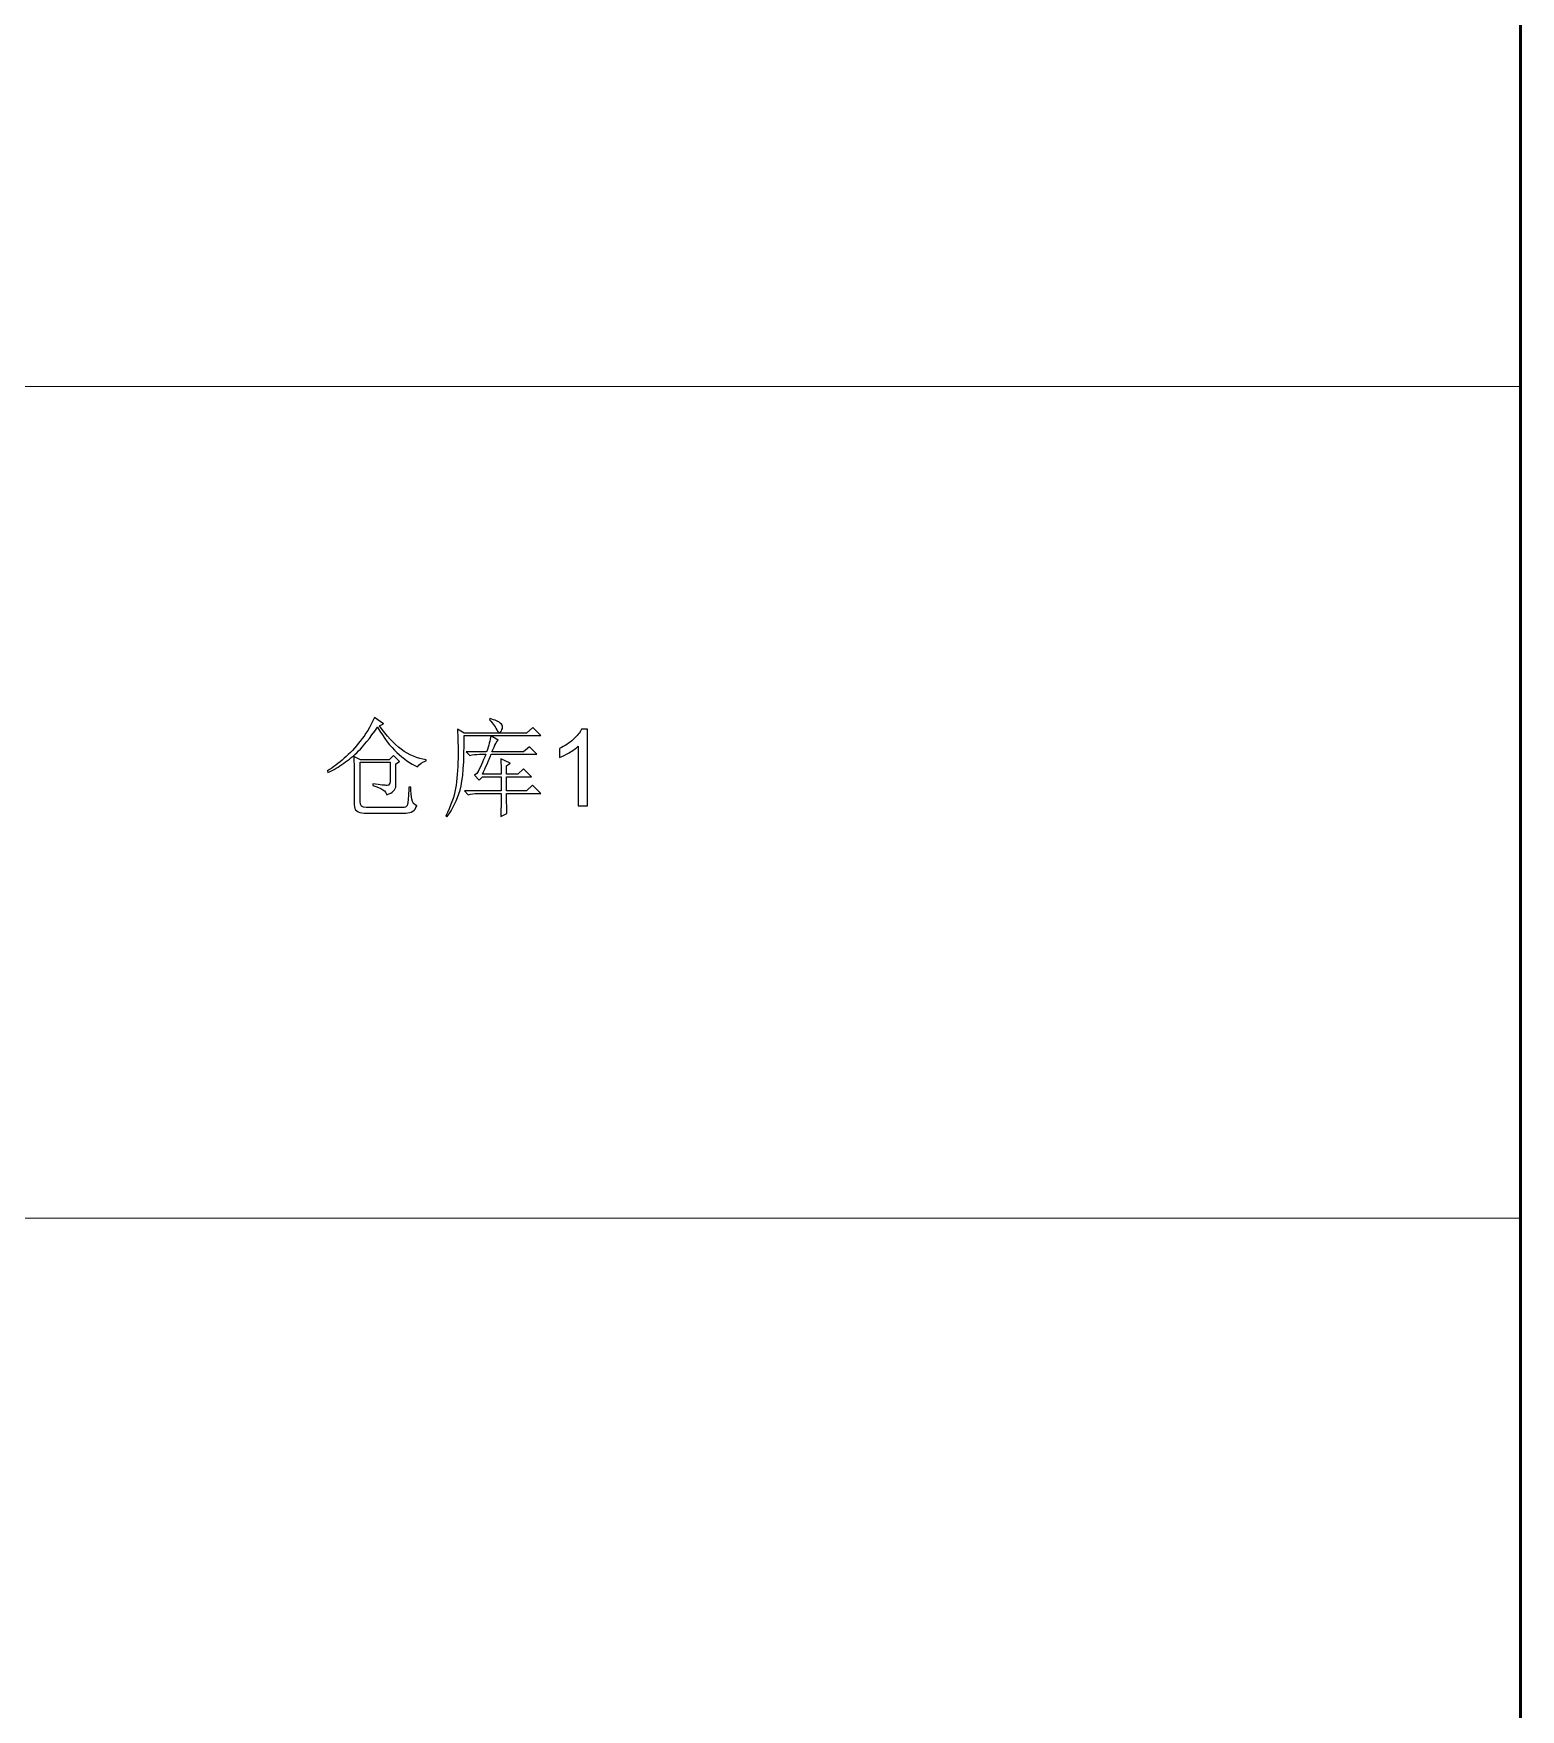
# Model space of a CAD drawing. Header units: millimetres. Extents: x -1478 to 887, y -2742 to 2769.
# Drawn here: x -296 to 887, y -1409 to -76 of the extents above; entities that cross this region are included whole.
import ezdxf

# ---------------------------------------------------------------- set-up
doc = ezdxf.new("R2010")
doc.units = ezdxf.units.MM
doc.header["$MEASUREMENT"] = 0
doc.layers.add('layer 1', color=7, linetype='Continuous')

msp = doc.modelspace()

# ---------------------------------------------------------------- linework, layer by layer
at = {"layer": 'layer 1', "color": 254, "lineweight": 50}
msp.add_lwpolyline([(-1477.9262, -2741.7131), (886.7568, -2741.7131), (886.7568, 2769.2023), (-1477.9262, 2769.2023), (-1477.9262, -2741.7131)], close=True, dxfattribs=at)
at = {"layer": 'layer 1', "color": 250, "lineweight": 20}
msp.add_lwpolyline([(-696.3784, -356.9889), (886.7574, -356.9889), (886.7574, 905.5111), (-696.3784, 905.5111), (-696.3784, -356.9889)], close=True, dxfattribs=at)
at = {"layer": 'layer 1', "color": 9, "lineweight": 20}
msp.add_lwpolyline([(-696.3784, -1018.299), (886.7574, -1018.299), (886.7574, -356.9896), (-696.3784, -356.9896), (-696.3784, -1018.299)], close=True, dxfattribs=at)
at = {"layer": 'layer 1', "color": 250}
for points, knots in [([(-24.3689, -620.3938), (-24.3689, -620.3938), (-17.3986, -625.3706), (-17.3986, -625.3706), (-17.3986, -625.3706), (-17.3986, -625.3706), (-20.3818, -627.0248), (-20.3818, -627.0248), (-20.3818, -627.0248), (-15.0799, -634.7585), (-9.3396, -640.9371), (-3.1611, -645.5745), (-3.1611, -645.5745), (3.0316, -650.2261), (9.6625, -652.9831), (16.7318, -653.8597), (16.7318, -653.8597), (16.7318, -653.8597), (16.7318, -654.8635), (16.7318, -654.8635), (16.7318, -654.8635), (13.6355, -655.528), (11.3167, -657.0691), (9.7615, -659.5009), (9.7615, -659.5009), (4.0213, -656.8429), (-1.4503, -653.0962), (-6.6392, -648.2325), (-6.6392, -648.2325), (-11.828, -643.3689), (-16.9603, -636.639), (-22.0502, -628.0145), (-22.0502, -628.0145), (-28.2287, -636.851), (-33.262, -643.1568), (-37.1218, -646.9035), (-37.1218, -646.9035), (-40.9816, -650.6644), (-44.9121, -653.9162), (-48.8851, -656.6874), (-48.8851, -656.6874), (-52.858, -659.4444), (-57.0571, -661.9328), (-61.4825, -664.1384), (-61.4825, -664.1384), (-61.4825, -664.1384), (-61.8077, -662.8094), (-61.8077, -662.8094), (-61.8077, -662.8094), (-57.3965, -659.9392), (-52.9711, -656.5743), (-48.5599, -652.7003), (-48.5599, -652.7003), (-44.1345, -648.8405), (-39.8788, -644.3162), (-35.7928, -639.1132), (-35.7928, -639.1132), (-31.7068, -633.9244), (-27.9035, -627.6893), (-24.3689, -620.3938)], [0, 0, 0, 0, 0.066666667, 0.066666667, 0.066666667, 0.066666667, 0.133333333, 0.133333333, 0.133333333, 0.133333333, 0.2, 0.2, 0.2, 0.2, 0.266666667, 0.266666667, 0.266666667, 0.266666667, 0.333333333, 0.333333333, 0.333333333, 0.333333333, 0.4, 0.4, 0.4, 0.4, 0.466666667, 0.466666667, 0.466666667, 0.466666667, 0.533333333, 0.533333333, 0.533333333, 0.533333333, 0.6, 0.6, 0.6, 0.6, 0.666666667, 0.666666667, 0.666666667, 0.666666667, 0.733333333, 0.733333333, 0.733333333, 0.733333333, 0.8, 0.8, 0.8, 0.8, 0.866666667, 0.866666667, 0.866666667, 0.866666667, 0.933333333, 0.933333333, 0.933333333, 0.933333333, 1, 1, 1, 1]), ([(67.2911, -621.0583), (71.4903, -622.3873), (74.2473, -623.6033), (75.5763, -624.7061), (75.5763, -624.7061), (76.9053, -625.8089), (77.5133, -626.9682), (77.4002, -628.1841), (77.4002, -628.1841), (77.287, -629.4), (76.7356, -630.5594), (75.7459, -631.6622), (75.7459, -631.6622), (74.7563, -632.765), (73.809, -632.3267), (72.9324, -630.3332), (72.9324, -630.3332), (72.0417, -628.3538), (70.0623, -625.5826), (66.9659, -622.048), (66.9659, -622.048), (66.9659, -622.048), (67.2911, -621.0583), (67.2911, -621.0583)], [0, 0, 0, 0, 0.166666667, 0.166666667, 0.166666667, 0.166666667, 0.333333333, 0.333333333, 0.333333333, 0.333333333, 0.5, 0.5, 0.5, 0.5, 0.666666667, 0.666666667, 0.666666667, 0.666666667, 0.833333333, 0.833333333, 0.833333333, 0.833333333, 1, 1, 1, 1]), ([(32.171, -698.5939), (36.144, -690.8743), (38.7454, -683.5788), (39.9614, -676.7358), (39.9614, -676.7358), (41.1773, -669.8786), (41.8276, -661.8762), (41.9408, -652.7003), (41.9408, -652.7003), (42.0539, -643.5386), (41.8842, -635.8613), (41.4459, -629.6687), (41.4459, -629.6687), (41.4459, -629.6687), (46.7478, -632.6519), (46.7478, -632.6519), (46.7478, -632.6519), (46.7478, -632.6519), (96.4589, -632.6519), (96.4589, -632.6519), (96.4589, -632.6519), (96.4589, -632.6519), (101.4215, -628.3538), (101.4215, -628.3538), (101.4215, -628.3538), (101.4215, -628.3538), (107.7273, -634.6454), (107.7273, -634.6454), (107.7273, -634.6454), (107.7273, -634.6454), (46.7478, -634.6454), (46.7478, -634.6454), (46.7478, -634.6454), (46.9741, -655.627), (45.9137, -670.1048), (43.595, -678.0507), (43.595, -678.0507), (41.2762, -686.0107), (37.7982, -693.0799), (33.1607, -699.2585), (33.1607, -699.2585), (33.1607, -699.2585), (32.171, -698.5939), (32.171, -698.5939)], [0, 0, 0, 0, 0.090909091, 0.090909091, 0.090909091, 0.090909091, 0.181818182, 0.181818182, 0.181818182, 0.181818182, 0.272727273, 0.272727273, 0.272727273, 0.272727273, 0.363636364, 0.363636364, 0.363636364, 0.363636364, 0.454545455, 0.454545455, 0.454545455, 0.454545455, 0.545454545, 0.545454545, 0.545454545, 0.545454545, 0.636363636, 0.636363636, 0.636363636, 0.636363636, 0.727272727, 0.727272727, 0.727272727, 0.727272727, 0.818181818, 0.818181818, 0.818181818, 0.818181818, 0.909090909, 0.909090909, 0.909090909, 0.909090909, 1, 1, 1, 1]), ([(80.553, -680.7087), (80.553, -687.9901), (80.6662, -693.292), (80.8782, -696.6146), (80.8782, -696.6146), (80.8782, -696.6146), (75.9156, -698.9333), (75.9156, -698.9333), (75.9156, -698.9333), (76.1277, -694.2958), (76.2408, -688.2163), (76.2408, -680.7087), (76.2408, -680.7087), (76.2408, -680.7087), (57.6911, -680.7087), (57.6911, -680.7087), (57.6911, -680.7087), (55.033, -680.7087), (52.4881, -681.0339), (50.0563, -681.6984), (50.0563, -681.6984), (50.0563, -681.6984), (47.0872, -678.7152), (47.0872, -678.7152), (47.0872, -678.7152), (47.0872, -678.7152), (76.2408, -678.7152), (76.2408, -678.7152), (76.2408, -678.7152), (76.2408, -678.7152), (76.2408, -667.4468), (76.2408, -667.4468), (76.2408, -667.4468), (76.2408, -667.4468), (61.3247, -667.4468), (61.3247, -667.4468), (61.3247, -667.4468), (61.3247, -667.4468), (58.6808, -670.1048), (58.6808, -670.1048), (58.6808, -670.1048), (58.6808, -670.1048), (55.033, -666.1319), (55.033, -666.1319), (55.033, -666.1319), (55.033, -666.1319), (57.0266, -664.8029), (57.0266, -664.8029), (57.0266, -664.8029), (59.4584, -660.3775), (61.7771, -655.3018), (63.9827, -649.5616), (63.9827, -649.5616), (63.9827, -649.5616), (59.0059, -649.5616), (59.0059, -649.5616), (59.0059, -649.5616), (56.362, -649.5616), (53.8171, -649.8868), (51.3853, -650.5513), (51.3853, -650.5513), (51.3853, -650.5513), (48.4021, -647.568), (48.4021, -647.568), (48.4021, -647.568), (48.4021, -647.568), (64.6472, -647.568), (64.6472, -647.568), (64.6472, -647.568), (66.4145, -642.4923), (67.5173, -638.2932), (67.9556, -634.9706), (67.9556, -634.9706), (67.9556, -634.9706), (73.9221, -638.2932), (73.9221, -638.2932), (73.9221, -638.2932), (73.0314, -638.7315), (71.3771, -641.8278), (68.9453, -647.568), (68.9453, -647.568), (68.9453, -647.568), (94.1402, -647.568), (94.1402, -647.568), (94.1402, -647.568), (94.1402, -647.568), (98.7776, -643.5951), (98.7776, -643.5951), (98.7776, -643.5951), (98.7776, -643.5951), (104.744, -649.5616), (104.744, -649.5616), (104.744, -649.5616), (104.744, -649.5616), (68.2949, -649.5616), (68.2949, -649.5616), (68.2949, -649.5616), (66.3014, -654.6373), (63.9827, -659.9392), (61.3247, -665.4674), (61.3247, -665.4674), (61.3247, -665.4674), (76.2408, -665.4674), (76.2408, -665.4674), (76.2408, -665.4674), (76.2408, -659.9392), (76.1277, -655.8532), (75.9156, -653.2093), (75.9156, -653.2093), (75.9156, -653.2093), (83.5363, -656.5177), (83.5363, -656.5177), (83.5363, -656.5177), (83.5363, -656.5177), (80.553, -658.8364), (80.553, -658.8364), (80.553, -658.8364), (80.553, -658.8364), (80.553, -665.4674), (80.553, -665.4674), (80.553, -665.4674), (80.553, -665.4674), (89.5027, -665.4674), (89.5027, -665.4674), (89.5027, -665.4674), (89.5027, -665.4674), (94.1402, -661.1552), (94.1402, -661.1552), (94.1402, -661.1552), (94.1402, -661.1552), (100.4318, -667.4468), (100.4318, -667.4468), (100.4318, -667.4468), (100.4318, -667.4468), (80.553, -667.4468), (80.553, -667.4468), (80.553, -667.4468), (80.553, -667.4468), (80.553, -678.7152), (80.553, -678.7152), (80.553, -678.7152), (80.553, -678.7152), (96.4589, -678.7152), (96.4589, -678.7152), (96.4589, -678.7152), (96.4589, -678.7152), (101.0963, -674.0778), (101.0963, -674.0778), (101.0963, -674.0778), (101.0963, -674.0778), (107.7273, -680.7087), (107.7273, -680.7087), (107.7273, -680.7087), (107.7273, -680.7087), (80.553, -680.7087), (80.553, -680.7087)], [0, 0, 0, 0, 0.025641026, 0.025641026, 0.025641026, 0.025641026, 0.051282051, 0.051282051, 0.051282051, 0.051282051, 0.076923077, 0.076923077, 0.076923077, 0.076923077, 0.102564103, 0.102564103, 0.102564103, 0.102564103, 0.128205128, 0.128205128, 0.128205128, 0.128205128, 0.153846154, 0.153846154, 0.153846154, 0.153846154, 0.179487179, 0.179487179, 0.179487179, 0.179487179, 0.205128205, 0.205128205, 0.205128205, 0.205128205, 0.230769231, 0.230769231, 0.230769231, 0.230769231, 0.256410256, 0.256410256, 0.256410256, 0.256410256, 0.282051282, 0.282051282, 0.282051282, 0.282051282, 0.307692308, 0.307692308, 0.307692308, 0.307692308, 0.333333333, 0.333333333, 0.333333333, 0.333333333, 0.358974359, 0.358974359, 0.358974359, 0.358974359, 0.384615385, 0.384615385, 0.384615385, 0.384615385, 0.41025641, 0.41025641, 0.41025641, 0.41025641, 0.435897436, 0.435897436, 0.435897436, 0.435897436, 0.461538462, 0.461538462, 0.461538462, 0.461538462, 0.487179487, 0.487179487, 0.487179487, 0.487179487, 0.512820513, 0.512820513, 0.512820513, 0.512820513, 0.538461538, 0.538461538, 0.538461538, 0.538461538, 0.564102564, 0.564102564, 0.564102564, 0.564102564, 0.58974359, 0.58974359, 0.58974359, 0.58974359, 0.615384615, 0.615384615, 0.615384615, 0.615384615, 0.641025641, 0.641025641, 0.641025641, 0.641025641, 0.666666667, 0.666666667, 0.666666667, 0.666666667, 0.692307692, 0.692307692, 0.692307692, 0.692307692, 0.717948718, 0.717948718, 0.717948718, 0.717948718, 0.743589744, 0.743589744, 0.743589744, 0.743589744, 0.769230769, 0.769230769, 0.769230769, 0.769230769, 0.794871795, 0.794871795, 0.794871795, 0.794871795, 0.820512821, 0.820512821, 0.820512821, 0.820512821, 0.846153846, 0.846153846, 0.846153846, 0.846153846, 0.871794872, 0.871794872, 0.871794872, 0.871794872, 0.897435897, 0.897435897, 0.897435897, 0.897435897, 0.923076923, 0.923076923, 0.923076923, 0.923076923, 0.948717949, 0.948717949, 0.948717949, 0.948717949, 0.974358974, 0.974358974, 0.974358974, 0.974358974, 1, 1, 1, 1]), ([(144.954, -690.6481), (144.954, -690.6481), (137.503, -690.6481), (137.503, -690.6481), (137.503, -690.6481), (137.503, -690.6481), (137.503, -643.1427), (137.503, -643.1427), (137.503, -643.1427), (135.7074, -644.8534), (133.3604, -646.5642), (130.4479, -648.275), (130.4479, -648.275), (127.5212, -649.9857), (124.9056, -651.2723), (122.5869, -652.1206), (122.5869, -652.1206), (122.5869, -652.1206), (122.5869, -644.9241), (122.5869, -644.9241), (122.5869, -644.9241), (126.7577, -642.9589), (130.4055, -640.5836), (133.5301, -637.7983), (133.5301, -637.7983), (136.6405, -634.9989), (138.8603, -632.2984), (140.161, -629.6687), (140.161, -629.6687), (140.161, -629.6687), (144.954, -629.6687), (144.954, -629.6687), (144.954, -629.6687), (144.954, -629.6687), (144.954, -690.6481), (144.954, -690.6481)], [0, 0, 0, 0, 0.111111111, 0.111111111, 0.111111111, 0.111111111, 0.222222222, 0.222222222, 0.222222222, 0.222222222, 0.333333333, 0.333333333, 0.333333333, 0.333333333, 0.444444444, 0.444444444, 0.444444444, 0.444444444, 0.555555556, 0.555555556, 0.555555556, 0.555555556, 0.666666667, 0.666666667, 0.666666667, 0.666666667, 0.777777778, 0.777777778, 0.777777778, 0.777777778, 0.888888889, 0.888888889, 0.888888889, 0.888888889, 1, 1, 1, 1]), ([(-25.6838, -673.0881), (-19.7173, -673.9646), (-15.9706, -674.3605), (-14.4154, -674.2474), (-14.4154, -674.2474), (-12.8743, -674.1343), (-12.0966, -673.0881), (-12.0966, -671.0945), (-12.0966, -671.0945), (-12.0966, -671.0945), (-12.0966, -655.8532), (-12.0966, -655.8532), (-12.0966, -655.8532), (-12.0966, -655.8532), (-35.9625, -655.8532), (-35.9625, -655.8532), (-35.9625, -655.8532), (-35.9625, -655.8532), (-35.9625, -687.0004), (-35.9625, -687.0004), (-35.9625, -687.0004), (-35.9625, -690.3229), (-34.3083, -691.9771), (-30.9857, -691.9771), (-30.9857, -691.9771), (-30.9857, -691.9771), (-0.8424, -691.9771), (-0.8424, -691.9771), (-0.8424, -691.9771), (0.4866, -691.7509), (1.3774, -690.8178), (1.8157, -689.1636), (1.8157, -689.1636), (2.2539, -687.4952), (2.5933, -683.0274), (2.8053, -675.732), (2.8053, -675.732), (2.8053, -675.732), (4.4596, -675.732), (4.4596, -675.732), (4.4596, -675.732), (4.4596, -679.4928), (4.7423, -682.6881), (5.2937, -685.3462), (5.2937, -685.3462), (5.8451, -687.9901), (7.1176, -689.7574), (9.1111, -690.6481), (9.1111, -690.6481), (7.7821, -694.4089), (4.912, -696.2752), (0.4866, -696.2752), (0.4866, -696.2752), (0.4866, -696.2752), (-32.6541, -696.2752), (-32.6541, -696.2752), (-32.6541, -696.2752), (-37.956, -696.2752), (-40.5999, -694.0696), (-40.5999, -689.6584), (-40.5999, -689.6584), (-40.5999, -689.6584), (-40.5999, -667.4468), (-40.5999, -667.4468), (-40.5999, -667.4468), (-40.5999, -662.1448), (-40.713, -656.7439), (-40.9251, -651.2158), (-40.9251, -651.2158), (-40.9251, -651.2158), (-35.6231, -653.8597), (-35.6231, -653.8597), (-35.6231, -653.8597), (-35.6231, -653.8597), (-12.7612, -653.8597), (-12.7612, -653.8597), (-12.7612, -653.8597), (-12.7612, -653.8597), (-9.4527, -650.5513), (-9.4527, -650.5513), (-9.4527, -650.5513), (-9.4527, -650.5513), (-4.476, -655.1887), (-4.476, -655.1887), (-4.476, -655.1887), (-4.476, -655.1887), (-7.4592, -657.1822), (-7.4592, -657.1822), (-7.4592, -657.1822), (-7.4592, -657.1822), (-7.4592, -674.4171), (-7.4592, -674.4171), (-7.4592, -674.4171), (-7.4592, -677.7255), (-9.891, -680.1573), (-14.7547, -681.6984), (-14.7547, -681.6984), (-15.193, -678.8283), (-18.8407, -676.3965), (-25.6838, -674.4171), (-25.6838, -674.4171), (-25.6838, -674.4171), (-25.6838, -673.0881), (-25.6838, -673.0881)], [0, 0, 0, 0, 0.038461538, 0.038461538, 0.038461538, 0.038461538, 0.076923077, 0.076923077, 0.076923077, 0.076923077, 0.115384615, 0.115384615, 0.115384615, 0.115384615, 0.153846154, 0.153846154, 0.153846154, 0.153846154, 0.192307692, 0.192307692, 0.192307692, 0.192307692, 0.230769231, 0.230769231, 0.230769231, 0.230769231, 0.269230769, 0.269230769, 0.269230769, 0.269230769, 0.307692308, 0.307692308, 0.307692308, 0.307692308, 0.346153846, 0.346153846, 0.346153846, 0.346153846, 0.384615385, 0.384615385, 0.384615385, 0.384615385, 0.423076923, 0.423076923, 0.423076923, 0.423076923, 0.461538462, 0.461538462, 0.461538462, 0.461538462, 0.5, 0.5, 0.5, 0.5, 0.538461538, 0.538461538, 0.538461538, 0.538461538, 0.576923077, 0.576923077, 0.576923077, 0.576923077, 0.615384615, 0.615384615, 0.615384615, 0.615384615, 0.653846154, 0.653846154, 0.653846154, 0.653846154, 0.692307692, 0.692307692, 0.692307692, 0.692307692, 0.730769231, 0.730769231, 0.730769231, 0.730769231, 0.769230769, 0.769230769, 0.769230769, 0.769230769, 0.807692308, 0.807692308, 0.807692308, 0.807692308, 0.846153846, 0.846153846, 0.846153846, 0.846153846, 0.884615385, 0.884615385, 0.884615385, 0.884615385, 0.923076923, 0.923076923, 0.923076923, 0.923076923, 0.961538462, 0.961538462, 0.961538462, 0.961538462, 1, 1, 1, 1])]:
    msp.add_open_spline(points, degree=3, knots=knots, dxfattribs=at)
at = {"layer": 'layer 1', "color": 250, "lineweight": 20}
for points, knots in [([(-24.3689, -620.3938), (-24.3689, -620.3938), (-17.3986, -625.3706), (-17.3986, -625.3706), (-17.3986, -625.3706), (-17.3986, -625.3706), (-20.3818, -627.0248), (-20.3818, -627.0248), (-20.3818, -627.0248), (-15.0799, -634.7585), (-9.3396, -640.9371), (-3.1611, -645.5745), (-3.1611, -645.5745), (3.0316, -650.2261), (9.6625, -652.9831), (16.7318, -653.8597), (16.7318, -653.8597), (16.7318, -653.8597), (16.7318, -654.8635), (16.7318, -654.8635), (16.7318, -654.8635), (13.6355, -655.528), (11.3167, -657.0691), (9.7615, -659.5009), (9.7615, -659.5009), (4.0213, -656.8429), (-1.4503, -653.0962), (-6.6392, -648.2325), (-6.6392, -648.2325), (-11.828, -643.3689), (-16.9603, -636.639), (-22.0502, -628.0145), (-22.0502, -628.0145), (-28.2287, -636.851), (-33.262, -643.1568), (-37.1218, -646.9035), (-37.1218, -646.9035), (-40.9816, -650.6644), (-44.9121, -653.9162), (-48.8851, -656.6874), (-48.8851, -656.6874), (-52.858, -659.4444), (-57.0571, -661.9328), (-61.4825, -664.1384), (-61.4825, -664.1384), (-61.4825, -664.1384), (-61.8077, -662.8094), (-61.8077, -662.8094), (-61.8077, -662.8094), (-57.3965, -659.9392), (-52.9711, -656.5743), (-48.5599, -652.7003), (-48.5599, -652.7003), (-44.1345, -648.8405), (-39.8788, -644.3162), (-35.7928, -639.1132), (-35.7928, -639.1132), (-31.7068, -633.9244), (-27.9035, -627.6893), (-24.3689, -620.3938)], [0, 0, 0, 0, 0.066666667, 0.066666667, 0.066666667, 0.066666667, 0.133333333, 0.133333333, 0.133333333, 0.133333333, 0.2, 0.2, 0.2, 0.2, 0.266666667, 0.266666667, 0.266666667, 0.266666667, 0.333333333, 0.333333333, 0.333333333, 0.333333333, 0.4, 0.4, 0.4, 0.4, 0.466666667, 0.466666667, 0.466666667, 0.466666667, 0.533333333, 0.533333333, 0.533333333, 0.533333333, 0.6, 0.6, 0.6, 0.6, 0.666666667, 0.666666667, 0.666666667, 0.666666667, 0.733333333, 0.733333333, 0.733333333, 0.733333333, 0.8, 0.8, 0.8, 0.8, 0.866666667, 0.866666667, 0.866666667, 0.866666667, 0.933333333, 0.933333333, 0.933333333, 0.933333333, 1, 1, 1, 1]), ([(67.2911, -621.0583), (71.4903, -622.3873), (74.2473, -623.6033), (75.5763, -624.7061), (75.5763, -624.7061), (76.9053, -625.8089), (77.5133, -626.9682), (77.4002, -628.1841), (77.4002, -628.1841), (77.287, -629.4), (76.7356, -630.5594), (75.7459, -631.6622), (75.7459, -631.6622), (74.7563, -632.765), (73.809, -632.3267), (72.9324, -630.3332), (72.9324, -630.3332), (72.0417, -628.3538), (70.0623, -625.5826), (66.9659, -622.048), (66.9659, -622.048), (66.9659, -622.048), (67.2911, -621.0583), (67.2911, -621.0583)], [0, 0, 0, 0, 0.166666667, 0.166666667, 0.166666667, 0.166666667, 0.333333333, 0.333333333, 0.333333333, 0.333333333, 0.5, 0.5, 0.5, 0.5, 0.666666667, 0.666666667, 0.666666667, 0.666666667, 0.833333333, 0.833333333, 0.833333333, 0.833333333, 1, 1, 1, 1]), ([(32.171, -698.5939), (36.144, -690.8743), (38.7454, -683.5788), (39.9614, -676.7358), (39.9614, -676.7358), (41.1773, -669.8786), (41.8276, -661.8762), (41.9408, -652.7003), (41.9408, -652.7003), (42.0539, -643.5386), (41.8842, -635.8613), (41.4459, -629.6687), (41.4459, -629.6687), (41.4459, -629.6687), (46.7478, -632.6519), (46.7478, -632.6519), (46.7478, -632.6519), (46.7478, -632.6519), (96.4589, -632.6519), (96.4589, -632.6519), (96.4589, -632.6519), (96.4589, -632.6519), (101.4215, -628.3538), (101.4215, -628.3538), (101.4215, -628.3538), (101.4215, -628.3538), (107.7273, -634.6454), (107.7273, -634.6454), (107.7273, -634.6454), (107.7273, -634.6454), (46.7478, -634.6454), (46.7478, -634.6454), (46.7478, -634.6454), (46.9741, -655.627), (45.9137, -670.1048), (43.595, -678.0507), (43.595, -678.0507), (41.2762, -686.0107), (37.7982, -693.0799), (33.1607, -699.2585), (33.1607, -699.2585), (33.1607, -699.2585), (32.171, -698.5939), (32.171, -698.5939)], [0, 0, 0, 0, 0.090909091, 0.090909091, 0.090909091, 0.090909091, 0.181818182, 0.181818182, 0.181818182, 0.181818182, 0.272727273, 0.272727273, 0.272727273, 0.272727273, 0.363636364, 0.363636364, 0.363636364, 0.363636364, 0.454545455, 0.454545455, 0.454545455, 0.454545455, 0.545454545, 0.545454545, 0.545454545, 0.545454545, 0.636363636, 0.636363636, 0.636363636, 0.636363636, 0.727272727, 0.727272727, 0.727272727, 0.727272727, 0.818181818, 0.818181818, 0.818181818, 0.818181818, 0.909090909, 0.909090909, 0.909090909, 0.909090909, 1, 1, 1, 1]), ([(80.553, -680.7087), (80.553, -687.9901), (80.6662, -693.292), (80.8782, -696.6146), (80.8782, -696.6146), (80.8782, -696.6146), (75.9156, -698.9333), (75.9156, -698.9333), (75.9156, -698.9333), (76.1277, -694.2958), (76.2408, -688.2163), (76.2408, -680.7087), (76.2408, -680.7087), (76.2408, -680.7087), (57.6911, -680.7087), (57.6911, -680.7087), (57.6911, -680.7087), (55.033, -680.7087), (52.4881, -681.0339), (50.0563, -681.6984), (50.0563, -681.6984), (50.0563, -681.6984), (47.0872, -678.7152), (47.0872, -678.7152), (47.0872, -678.7152), (47.0872, -678.7152), (76.2408, -678.7152), (76.2408, -678.7152), (76.2408, -678.7152), (76.2408, -678.7152), (76.2408, -667.4468), (76.2408, -667.4468), (76.2408, -667.4468), (76.2408, -667.4468), (61.3247, -667.4468), (61.3247, -667.4468), (61.3247, -667.4468), (61.3247, -667.4468), (58.6808, -670.1048), (58.6808, -670.1048), (58.6808, -670.1048), (58.6808, -670.1048), (55.033, -666.1319), (55.033, -666.1319), (55.033, -666.1319), (55.033, -666.1319), (57.0266, -664.8029), (57.0266, -664.8029), (57.0266, -664.8029), (59.4584, -660.3775), (61.7771, -655.3018), (63.9827, -649.5616), (63.9827, -649.5616), (63.9827, -649.5616), (59.0059, -649.5616), (59.0059, -649.5616), (59.0059, -649.5616), (56.362, -649.5616), (53.8171, -649.8868), (51.3853, -650.5513), (51.3853, -650.5513), (51.3853, -650.5513), (48.4021, -647.568), (48.4021, -647.568), (48.4021, -647.568), (48.4021, -647.568), (64.6472, -647.568), (64.6472, -647.568), (64.6472, -647.568), (66.4145, -642.4923), (67.5173, -638.2932), (67.9556, -634.9706), (67.9556, -634.9706), (67.9556, -634.9706), (73.9221, -638.2932), (73.9221, -638.2932), (73.9221, -638.2932), (73.0314, -638.7315), (71.3771, -641.8278), (68.9453, -647.568), (68.9453, -647.568), (68.9453, -647.568), (94.1402, -647.568), (94.1402, -647.568), (94.1402, -647.568), (94.1402, -647.568), (98.7776, -643.5951), (98.7776, -643.5951), (98.7776, -643.5951), (98.7776, -643.5951), (104.744, -649.5616), (104.744, -649.5616), (104.744, -649.5616), (104.744, -649.5616), (68.2949, -649.5616), (68.2949, -649.5616), (68.2949, -649.5616), (66.3014, -654.6373), (63.9827, -659.9392), (61.3247, -665.4674), (61.3247, -665.4674), (61.3247, -665.4674), (76.2408, -665.4674), (76.2408, -665.4674), (76.2408, -665.4674), (76.2408, -659.9392), (76.1277, -655.8532), (75.9156, -653.2093), (75.9156, -653.2093), (75.9156, -653.2093), (83.5363, -656.5177), (83.5363, -656.5177), (83.5363, -656.5177), (83.5363, -656.5177), (80.553, -658.8364), (80.553, -658.8364), (80.553, -658.8364), (80.553, -658.8364), (80.553, -665.4674), (80.553, -665.4674), (80.553, -665.4674), (80.553, -665.4674), (89.5027, -665.4674), (89.5027, -665.4674), (89.5027, -665.4674), (89.5027, -665.4674), (94.1402, -661.1552), (94.1402, -661.1552), (94.1402, -661.1552), (94.1402, -661.1552), (100.4318, -667.4468), (100.4318, -667.4468), (100.4318, -667.4468), (100.4318, -667.4468), (80.553, -667.4468), (80.553, -667.4468), (80.553, -667.4468), (80.553, -667.4468), (80.553, -678.7152), (80.553, -678.7152), (80.553, -678.7152), (80.553, -678.7152), (96.4589, -678.7152), (96.4589, -678.7152), (96.4589, -678.7152), (96.4589, -678.7152), (101.0963, -674.0778), (101.0963, -674.0778), (101.0963, -674.0778), (101.0963, -674.0778), (107.7273, -680.7087), (107.7273, -680.7087), (107.7273, -680.7087), (107.7273, -680.7087), (80.553, -680.7087), (80.553, -680.7087)], [0, 0, 0, 0, 0.025641026, 0.025641026, 0.025641026, 0.025641026, 0.051282051, 0.051282051, 0.051282051, 0.051282051, 0.076923077, 0.076923077, 0.076923077, 0.076923077, 0.102564103, 0.102564103, 0.102564103, 0.102564103, 0.128205128, 0.128205128, 0.128205128, 0.128205128, 0.153846154, 0.153846154, 0.153846154, 0.153846154, 0.179487179, 0.179487179, 0.179487179, 0.179487179, 0.205128205, 0.205128205, 0.205128205, 0.205128205, 0.230769231, 0.230769231, 0.230769231, 0.230769231, 0.256410256, 0.256410256, 0.256410256, 0.256410256, 0.282051282, 0.282051282, 0.282051282, 0.282051282, 0.307692308, 0.307692308, 0.307692308, 0.307692308, 0.333333333, 0.333333333, 0.333333333, 0.333333333, 0.358974359, 0.358974359, 0.358974359, 0.358974359, 0.384615385, 0.384615385, 0.384615385, 0.384615385, 0.41025641, 0.41025641, 0.41025641, 0.41025641, 0.435897436, 0.435897436, 0.435897436, 0.435897436, 0.461538462, 0.461538462, 0.461538462, 0.461538462, 0.487179487, 0.487179487, 0.487179487, 0.487179487, 0.512820513, 0.512820513, 0.512820513, 0.512820513, 0.538461538, 0.538461538, 0.538461538, 0.538461538, 0.564102564, 0.564102564, 0.564102564, 0.564102564, 0.58974359, 0.58974359, 0.58974359, 0.58974359, 0.615384615, 0.615384615, 0.615384615, 0.615384615, 0.641025641, 0.641025641, 0.641025641, 0.641025641, 0.666666667, 0.666666667, 0.666666667, 0.666666667, 0.692307692, 0.692307692, 0.692307692, 0.692307692, 0.717948718, 0.717948718, 0.717948718, 0.717948718, 0.743589744, 0.743589744, 0.743589744, 0.743589744, 0.769230769, 0.769230769, 0.769230769, 0.769230769, 0.794871795, 0.794871795, 0.794871795, 0.794871795, 0.820512821, 0.820512821, 0.820512821, 0.820512821, 0.846153846, 0.846153846, 0.846153846, 0.846153846, 0.871794872, 0.871794872, 0.871794872, 0.871794872, 0.897435897, 0.897435897, 0.897435897, 0.897435897, 0.923076923, 0.923076923, 0.923076923, 0.923076923, 0.948717949, 0.948717949, 0.948717949, 0.948717949, 0.974358974, 0.974358974, 0.974358974, 0.974358974, 1, 1, 1, 1]), ([(144.954, -690.6481), (144.954, -690.6481), (137.503, -690.6481), (137.503, -690.6481), (137.503, -690.6481), (137.503, -690.6481), (137.503, -643.1427), (137.503, -643.1427), (137.503, -643.1427), (135.7074, -644.8534), (133.3604, -646.5642), (130.4479, -648.275), (130.4479, -648.275), (127.5212, -649.9857), (124.9056, -651.2723), (122.5869, -652.1206), (122.5869, -652.1206), (122.5869, -652.1206), (122.5869, -644.9241), (122.5869, -644.9241), (122.5869, -644.9241), (126.7577, -642.9589), (130.4055, -640.5836), (133.5301, -637.7983), (133.5301, -637.7983), (136.6405, -634.9989), (138.8603, -632.2984), (140.161, -629.6687), (140.161, -629.6687), (140.161, -629.6687), (144.954, -629.6687), (144.954, -629.6687), (144.954, -629.6687), (144.954, -629.6687), (144.954, -690.6481), (144.954, -690.6481)], [0, 0, 0, 0, 0.111111111, 0.111111111, 0.111111111, 0.111111111, 0.222222222, 0.222222222, 0.222222222, 0.222222222, 0.333333333, 0.333333333, 0.333333333, 0.333333333, 0.444444444, 0.444444444, 0.444444444, 0.444444444, 0.555555556, 0.555555556, 0.555555556, 0.555555556, 0.666666667, 0.666666667, 0.666666667, 0.666666667, 0.777777778, 0.777777778, 0.777777778, 0.777777778, 0.888888889, 0.888888889, 0.888888889, 0.888888889, 1, 1, 1, 1]), ([(-25.6838, -673.0881), (-19.7173, -673.9646), (-15.9706, -674.3605), (-14.4154, -674.2474), (-14.4154, -674.2474), (-12.8743, -674.1343), (-12.0966, -673.0881), (-12.0966, -671.0945), (-12.0966, -671.0945), (-12.0966, -671.0945), (-12.0966, -655.8532), (-12.0966, -655.8532), (-12.0966, -655.8532), (-12.0966, -655.8532), (-35.9625, -655.8532), (-35.9625, -655.8532), (-35.9625, -655.8532), (-35.9625, -655.8532), (-35.9625, -687.0004), (-35.9625, -687.0004), (-35.9625, -687.0004), (-35.9625, -690.3229), (-34.3083, -691.9771), (-30.9857, -691.9771), (-30.9857, -691.9771), (-30.9857, -691.9771), (-0.8424, -691.9771), (-0.8424, -691.9771), (-0.8424, -691.9771), (0.4866, -691.7509), (1.3774, -690.8178), (1.8157, -689.1636), (1.8157, -689.1636), (2.2539, -687.4952), (2.5933, -683.0274), (2.8053, -675.732), (2.8053, -675.732), (2.8053, -675.732), (4.4596, -675.732), (4.4596, -675.732), (4.4596, -675.732), (4.4596, -679.4928), (4.7423, -682.6881), (5.2937, -685.3462), (5.2937, -685.3462), (5.8451, -687.9901), (7.1176, -689.7574), (9.1111, -690.6481), (9.1111, -690.6481), (7.7821, -694.4089), (4.912, -696.2752), (0.4866, -696.2752), (0.4866, -696.2752), (0.4866, -696.2752), (-32.6541, -696.2752), (-32.6541, -696.2752), (-32.6541, -696.2752), (-37.956, -696.2752), (-40.5999, -694.0696), (-40.5999, -689.6584), (-40.5999, -689.6584), (-40.5999, -689.6584), (-40.5999, -667.4468), (-40.5999, -667.4468), (-40.5999, -667.4468), (-40.5999, -662.1448), (-40.713, -656.7439), (-40.9251, -651.2158), (-40.9251, -651.2158), (-40.9251, -651.2158), (-35.6231, -653.8597), (-35.6231, -653.8597), (-35.6231, -653.8597), (-35.6231, -653.8597), (-12.7612, -653.8597), (-12.7612, -653.8597), (-12.7612, -653.8597), (-12.7612, -653.8597), (-9.4527, -650.5513), (-9.4527, -650.5513), (-9.4527, -650.5513), (-9.4527, -650.5513), (-4.476, -655.1887), (-4.476, -655.1887), (-4.476, -655.1887), (-4.476, -655.1887), (-7.4592, -657.1822), (-7.4592, -657.1822), (-7.4592, -657.1822), (-7.4592, -657.1822), (-7.4592, -674.4171), (-7.4592, -674.4171), (-7.4592, -674.4171), (-7.4592, -677.7255), (-9.891, -680.1573), (-14.7547, -681.6984), (-14.7547, -681.6984), (-15.193, -678.8283), (-18.8407, -676.3965), (-25.6838, -674.4171), (-25.6838, -674.4171), (-25.6838, -674.4171), (-25.6838, -673.0881), (-25.6838, -673.0881)], [0, 0, 0, 0, 0.038461538, 0.038461538, 0.038461538, 0.038461538, 0.076923077, 0.076923077, 0.076923077, 0.076923077, 0.115384615, 0.115384615, 0.115384615, 0.115384615, 0.153846154, 0.153846154, 0.153846154, 0.153846154, 0.192307692, 0.192307692, 0.192307692, 0.192307692, 0.230769231, 0.230769231, 0.230769231, 0.230769231, 0.269230769, 0.269230769, 0.269230769, 0.269230769, 0.307692308, 0.307692308, 0.307692308, 0.307692308, 0.346153846, 0.346153846, 0.346153846, 0.346153846, 0.384615385, 0.384615385, 0.384615385, 0.384615385, 0.423076923, 0.423076923, 0.423076923, 0.423076923, 0.461538462, 0.461538462, 0.461538462, 0.461538462, 0.5, 0.5, 0.5, 0.5, 0.538461538, 0.538461538, 0.538461538, 0.538461538, 0.576923077, 0.576923077, 0.576923077, 0.576923077, 0.615384615, 0.615384615, 0.615384615, 0.615384615, 0.653846154, 0.653846154, 0.653846154, 0.653846154, 0.692307692, 0.692307692, 0.692307692, 0.692307692, 0.730769231, 0.730769231, 0.730769231, 0.730769231, 0.769230769, 0.769230769, 0.769230769, 0.769230769, 0.807692308, 0.807692308, 0.807692308, 0.807692308, 0.846153846, 0.846153846, 0.846153846, 0.846153846, 0.884615385, 0.884615385, 0.884615385, 0.884615385, 0.923076923, 0.923076923, 0.923076923, 0.923076923, 0.961538462, 0.961538462, 0.961538462, 0.961538462, 1, 1, 1, 1])]:
    msp.add_open_spline(points, degree=3, knots=knots, dxfattribs=at)
at = {"layer": 'layer 1', "color": 9, "lineweight": 20}
msp.add_open_spline([(886.7568, -2350.939), (886.7568, -2350.939), (-1477.9272, -2350.939), (-1477.9272, -2350.939), (-1477.9272, -2350.939), (-1477.9272, -2350.939), (-1477.9252, -647.5649), (-1477.9252, -647.5649), (-1477.9252, -647.5649), (-1477.9252, -647.5649), (-696.3782, -647.5649), (-696.3782, -647.5649), (-696.3782, -647.5649), (-696.3782, -647.5649), (-696.6877, -1018.2993), (-696.6877, -1018.2993), (-696.6877, -1018.2993), (-696.6877, -1018.2993), (886.7568, -1018.2993), (886.7568, -1018.2993), (886.7568, -1018.2993), (886.7568, -1018.2993), (886.7568, -2350.939), (886.7568, -2350.939)], degree=3, knots=[0, 0, 0, 0, 0.166666667, 0.166666667, 0.166666667, 0.166666667, 0.333333333, 0.333333333, 0.333333333, 0.333333333, 0.5, 0.5, 0.5, 0.5, 0.666666667, 0.666666667, 0.666666667, 0.666666667, 0.833333333, 0.833333333, 0.833333333, 0.833333333, 1, 1, 1, 1], dxfattribs=at)

doc.saveas('drawing.dxf')
